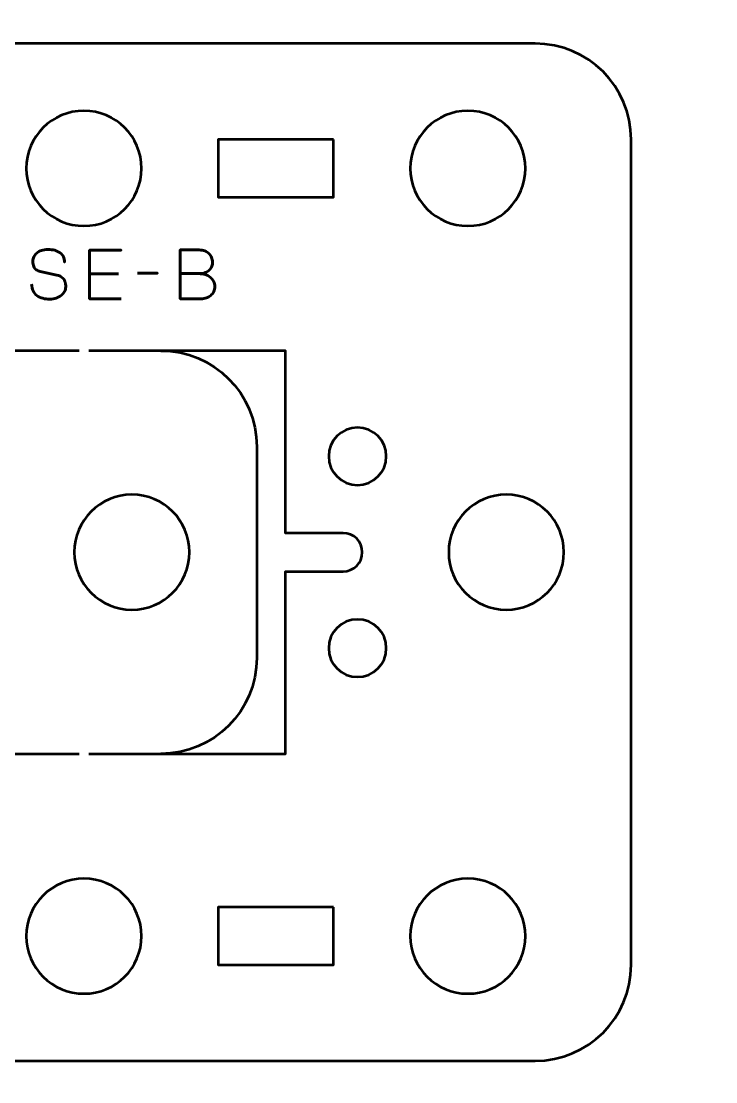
# Model space of a CAD drawing. Header units: centimetres. Extents: x -21 to 0, y -29.7 to 0.
# Drawn here: x -7.83 to -4.21, y -24.31 to -18.78 of the extents above; entities that cross this region are included whole.
import ezdxf

# ---------------------------------------------------------------- set-up
doc = ezdxf.new("R2010")
doc.units = ezdxf.units.CM
doc.header["$MEASUREMENT"] = 0
doc.layers.add('Layer 1', color=7, linetype='Continuous')

msp = doc.modelspace()

# ---------------------------------------------------------------- linework, layer by layer
at = {"layer": 'Layer 1', "color": 22, "lineweight": 53}
msp.add_open_spline([(-21.00003, -29.19995), (-21.00003, -29.19995), (-21.00003, -0.49992), (-21.00003, -0.49992), (-21.00003, -0.49992), (-21.00003, -0.22295), (-20.77694, 0.00004), (-20.49994, 0.00004), (-20.49994, 0.00004), (-20.49994, 0.00004), (-0.50008, 0.00004), (-0.50008, 0.00004), (-0.50008, 0.00004), (-0.22294, 0.00004), (0.00002, -0.22295), (0.00002, -0.49992), (0.00002, -0.49992), (0.00002, -0.49992), (0.00002, -29.19995), (0.00002, -29.19995), (0.00002, -29.19995), (0.00002, -29.47695), (-0.22294, -29.70004), (-0.50008, -29.70004), (-0.50008, -29.70004), (-0.50008, -29.70004), (-20.49994, -29.70004), (-20.49994, -29.70004), (-20.49994, -29.70004), (-20.77694, -29.70004), (-21.00003, -29.47695), (-21.00003, -29.19995)], degree=3, knots=[0, 0, 0, 0, 0.125, 0.125, 0.125, 0.125, 0.25, 0.25, 0.25, 0.25, 0.375, 0.375, 0.375, 0.375, 0.5, 0.5, 0.5, 0.5, 0.625, 0.625, 0.625, 0.625, 0.75, 0.75, 0.75, 0.75, 0.875, 0.875, 0.875, 0.875, 1, 1, 1, 1], dxfattribs=at)
at = {"layer": 'Layer 1', "color": 2, "lineweight": 53}
msp.add_open_spline([(-5.1501, -18.89998), (-4.8731, -18.89998), (-4.65, -19.12307), (-4.65, -19.40007), (-4.65, -19.40007), (-4.65, -19.40007), (-4.65, -23.69993), (-4.65, -23.69993), (-4.65, -23.69993), (-4.65, -23.97706), (-4.8731, -24.20002), (-5.1501, -24.20002), (-5.1501, -24.20002), (-7.91669, -24.20002), (-9.08331, -24.20002), (-11.8499, -24.20002), (-11.8499, -24.20002), (-12.1269, -24.20002), (-12.35, -23.97693), (-12.35, -23.69993), (-12.35, -23.69993), (-12.35, -23.69993), (-12.35, -19.40007), (-12.35, -19.40007), (-12.35, -19.40007), (-12.35, -19.12294), (-12.1269, -18.89998), (-11.8499, -18.89998), (-11.8499, -18.89998), (-9.08331, -18.89998), (-7.91669, -18.89998), (-5.1501, -18.89998)], degree=3, knots=[0, 0, 0, 0, 0.125, 0.125, 0.125, 0.125, 0.25, 0.25, 0.25, 0.25, 0.375, 0.375, 0.375, 0.375, 0.5, 0.5, 0.5, 0.5, 0.625, 0.625, 0.625, 0.625, 0.75, 0.75, 0.75, 0.75, 0.875, 0.875, 0.875, 0.875, 1, 1, 1, 1], dxfattribs=at)
at = {"layer": 'Layer 1', "lineweight": 53}
for points in [[(-7.49991, -19.25001), (-7.33428, -19.25001), (-7.1999, -19.38433), (-7.1999, -19.55), (-7.1999, -19.55), (-7.1999, -19.71563), (-7.33428, -19.85), (-7.49991, -19.85), (-7.49991, -19.85), (-7.66568, -19.85), (-7.79991, -19.71563), (-7.79991, -19.55), (-7.79991, -19.55), (-7.79991, -19.38433), (-7.66568, -19.25001), (-7.49991, -19.25001)], [(-5.50009, -19.85001), (-5.66572, -19.85001), (-5.8001, -19.71578), (-5.8001, -19.55), (-5.8001, -19.55), (-5.8001, -19.38434), (-5.66572, -19.25), (-5.50009, -19.25), (-5.50009, -19.25), (-5.33432, -19.25), (-5.20009, -19.38434), (-5.20009, -19.55), (-5.20009, -19.55), (-5.20009, -19.71578), (-5.33432, -19.85001), (-5.50009, -19.85001)], [(-6.20005, -19.40007), (-6.20005, -19.40007), (-6.20005, -19.70008), (-6.20005, -19.70008), (-6.20005, -19.70008), (-6.20005, -19.70008), (-6.80004, -19.70008), (-6.80004, -19.70008), (-6.80004, -19.70008), (-6.80004, -19.70008), (-6.80004, -19.40007), (-6.80004, -19.40007), (-6.80004, -19.40007), (-6.80004, -19.40007), (-6.20005, -19.40007), (-6.20005, -19.40007)], [(-7.25003, -21.84999), (-7.4158, -21.84999), (-7.55003, -21.71567), (-7.55003, -21.55), (-7.55003, -21.55), (-7.55003, -21.38437), (-7.4158, -21.25), (-7.25003, -21.25), (-7.25003, -21.25), (-7.08437, -21.25), (-6.95003, -21.38437), (-6.95003, -21.55), (-6.95003, -21.55), (-6.95003, -21.71567), (-7.08437, -21.84999), (-7.25003, -21.84999)], [(-5.30009, -21.85001), (-5.46572, -21.85001), (-5.6001, -21.71578), (-5.6001, -21.55), (-5.6001, -21.55), (-5.6001, -21.38434), (-5.46572, -21.25), (-5.30009, -21.25), (-5.30009, -21.25), (-5.13432, -21.25), (-5.00009, -21.38434), (-5.00009, -21.55), (-5.00009, -21.55), (-5.00009, -21.71578), (-5.13432, -21.85001), (-5.30009, -21.85001)], [(-5.30009, -21.85001), (-5.46572, -21.85001), (-5.6001, -21.71578), (-5.6001, -21.55), (-5.6001, -21.55), (-5.6001, -21.38434), (-5.46572, -21.25), (-5.30009, -21.25), (-5.30009, -21.25), (-5.13432, -21.25), (-5.00009, -21.38434), (-5.00009, -21.55), (-5.00009, -21.55), (-5.00009, -21.71578), (-5.13432, -21.85001), (-5.30009, -21.85001)], [(-7.49991, -23.25001), (-7.33428, -23.25001), (-7.1999, -23.38433), (-7.1999, -23.55), (-7.1999, -23.55), (-7.1999, -23.71563), (-7.33428, -23.85), (-7.49991, -23.85), (-7.49991, -23.85), (-7.66568, -23.85), (-7.79991, -23.71563), (-7.79991, -23.55), (-7.79991, -23.55), (-7.79991, -23.38433), (-7.66568, -23.25001), (-7.49991, -23.25001)], [(-5.50009, -23.84999), (-5.66572, -23.84999), (-5.8001, -23.71567), (-5.8001, -23.55), (-5.8001, -23.55), (-5.8001, -23.38437), (-5.66572, -23.25), (-5.50009, -23.25), (-5.50009, -23.25), (-5.33432, -23.25), (-5.20009, -23.38437), (-5.20009, -23.55), (-5.20009, -23.55), (-5.20009, -23.71567), (-5.33432, -23.84999), (-5.50009, -23.84999)], [(-6.20005, -23.40007), (-6.20005, -23.40007), (-6.20005, -23.70008), (-6.20005, -23.70008), (-6.20005, -23.70008), (-6.20005, -23.70008), (-6.80004, -23.70008), (-6.80004, -23.70008), (-6.80004, -23.70008), (-6.80004, -23.70008), (-6.80004, -23.40007), (-6.80004, -23.40007), (-6.80004, -23.40007), (-6.80004, -23.40007), (-6.20005, -23.40007), (-6.20005, -23.40007)]]:
    msp.add_open_spline(points, degree=3, knots=[0, 0, 0, 0, 0.25, 0.25, 0.25, 0.25, 0.5, 0.5, 0.5, 0.5, 0.75, 0.75, 0.75, 0.75, 1, 1, 1, 1], dxfattribs=at)
at = {"layer": 'Layer 1', "color": 30, "lineweight": 53}
for points, knots in [([(-7.77222, -20.15257), (-7.7721, -20.16663), (-7.76963, -20.17868), (-7.76469, -20.18873), (-7.76469, -20.18873), (-7.75981, -20.19873), (-7.75299, -20.2069), (-7.74441, -20.21325), (-7.74441, -20.21325), (-7.73577, -20.21954), (-7.72583, -20.22419), (-7.7146, -20.22719), (-7.7146, -20.22719), (-7.70343, -20.23013), (-7.69143, -20.2316), (-7.67873, -20.2316), (-7.67873, -20.2316), (-7.66592, -20.23154), (-7.65439, -20.22966), (-7.6441, -20.22607), (-7.6441, -20.22607), (-7.63387, -20.22248), (-7.62511, -20.21766), (-7.61776, -20.21161), (-7.61776, -20.21161), (-7.61047, -20.20555), (-7.60483, -20.19879), (-7.60083, -20.19126), (-7.60083, -20.19126), (-7.59683, -20.18374), (-7.59471, -20.17603), (-7.59442, -20.1681), (-7.59442, -20.1681), (-7.59407, -20.15769), (-7.59559, -20.14816), (-7.59895, -20.13958), (-7.59895, -20.13958), (-7.6023, -20.131), (-7.60747, -20.12382), (-7.61447, -20.11794), (-7.61447, -20.11794), (-7.62141, -20.11206), (-7.63017, -20.10795), (-7.64063, -20.10565), (-7.64063, -20.10565), (-7.64063, -20.10565), (-7.72706, -20.08696), (-7.72706, -20.08696), (-7.72706, -20.08696), (-7.73518, -20.08525), (-7.74217, -20.08237), (-7.74794, -20.07837), (-7.74794, -20.07837), (-7.7537, -20.07432), (-7.75817, -20.06873), (-7.76122, -20.06156), (-7.76122, -20.06156), (-7.76428, -20.05444), (-7.76587, -20.04539), (-7.76587, -20.03439), (-7.76587, -20.03439), (-7.76587, -20.02604), (-7.76416, -20.01816), (-7.7607, -20.01076), (-7.7607, -20.01076), (-7.75729, -20.00335), (-7.75223, -19.99682), (-7.74558, -19.99106), (-7.74558, -19.99106), (-7.73894, -19.98536), (-7.73071, -19.98089), (-7.72095, -19.97765), (-7.72095, -19.97765), (-7.71113, -19.97436), (-7.6999, -19.97271), (-7.6872, -19.97266), (-7.6872, -19.97266), (-7.67444, -19.97266), (-7.66274, -19.97413), (-7.65204, -19.97707), (-7.65204, -19.97707), (-7.6414, -19.98001), (-7.63217, -19.98424), (-7.6244, -19.98988), (-7.6244, -19.98988), (-7.61664, -19.99553), (-7.61065, -20.00247), (-7.60653, -20.01058), (-7.60653, -20.01058), (-7.60241, -20.01875), (-7.60047, -20.0281), (-7.60077, -20.03863), (-7.60077, -20.03863), (-7.60047, -20.0281), (-7.60241, -20.01875), (-7.60653, -20.01058), (-7.60653, -20.01058), (-7.61065, -20.00247), (-7.61664, -19.99553), (-7.6244, -19.98988), (-7.6244, -19.98988), (-7.63217, -19.98424), (-7.6414, -19.98001), (-7.65204, -19.97707), (-7.65204, -19.97707), (-7.66274, -19.97413), (-7.67444, -19.97266), (-7.6872, -19.97266), (-7.6872, -19.97266), (-7.6999, -19.97271), (-7.71113, -19.97436), (-7.72095, -19.97765), (-7.72095, -19.97765), (-7.73071, -19.98089), (-7.73894, -19.98536), (-7.74558, -19.99106), (-7.74558, -19.99106), (-7.75223, -19.99682), (-7.75729, -20.00335), (-7.7607, -20.01076), (-7.7607, -20.01076), (-7.76416, -20.01816), (-7.76587, -20.02604), (-7.76587, -20.03439), (-7.76587, -20.03439), (-7.76587, -20.04539), (-7.76434, -20.05444), (-7.7614, -20.0615), (-7.7614, -20.0615), (-7.7584, -20.06861), (-7.75399, -20.07414), (-7.74823, -20.0782), (-7.74823, -20.0782), (-7.74247, -20.08219), (-7.73541, -20.08513), (-7.72706, -20.08696), (-7.72706, -20.08696), (-7.72706, -20.08696), (-7.64063, -20.10565), (-7.64063, -20.10565), (-7.64063, -20.10565), (-7.62993, -20.10795), (-7.62111, -20.11206), (-7.61417, -20.11794), (-7.61417, -20.11794), (-7.60718, -20.12382), (-7.60206, -20.131), (-7.59877, -20.13958), (-7.59877, -20.13958), (-7.59554, -20.14816), (-7.59407, -20.15769), (-7.59442, -20.1681), (-7.59442, -20.1681), (-7.59471, -20.17603), (-7.59683, -20.18374), (-7.60083, -20.19126), (-7.60083, -20.19126), (-7.60483, -20.19879), (-7.61047, -20.20555), (-7.61776, -20.21161), (-7.61776, -20.21161), (-7.62511, -20.21766), (-7.63387, -20.22248), (-7.6441, -20.22607), (-7.6441, -20.22607), (-7.65439, -20.22966), (-7.66592, -20.23154), (-7.67873, -20.2316), (-7.67873, -20.2316), (-7.69143, -20.2316), (-7.70343, -20.23013), (-7.7146, -20.22719), (-7.7146, -20.22719), (-7.72583, -20.22419), (-7.73577, -20.21954), (-7.74441, -20.21325), (-7.74441, -20.21325), (-7.75299, -20.2069), (-7.75981, -20.19873), (-7.76469, -20.18873), (-7.76469, -20.18873), (-7.76963, -20.17868), (-7.7721, -20.16663), (-7.77222, -20.15257)], [0, 0, 0, 0, 0.0217391, 0.0217391, 0.0217391, 0.0217391, 0.0434783, 0.0434783, 0.0434783, 0.0434783, 0.0652174, 0.0652174, 0.0652174, 0.0652174, 0.0869565, 0.0869565, 0.0869565, 0.0869565, 0.1086957, 0.1086957, 0.1086957, 0.1086957, 0.1304348, 0.1304348, 0.1304348, 0.1304348, 0.1521739, 0.1521739, 0.1521739, 0.1521739, 0.173913, 0.173913, 0.173913, 0.173913, 0.1956522, 0.1956522, 0.1956522, 0.1956522, 0.2173913, 0.2173913, 0.2173913, 0.2173913, 0.2391304, 0.2391304, 0.2391304, 0.2391304, 0.2608696, 0.2608696, 0.2608696, 0.2608696, 0.2826087, 0.2826087, 0.2826087, 0.2826087, 0.3043478, 0.3043478, 0.3043478, 0.3043478, 0.326087, 0.326087, 0.326087, 0.326087, 0.3478261, 0.3478261, 0.3478261, 0.3478261, 0.3695652, 0.3695652, 0.3695652, 0.3695652, 0.3913043, 0.3913043, 0.3913043, 0.3913043, 0.4130435, 0.4130435, 0.4130435, 0.4130435, 0.4347826, 0.4347826, 0.4347826, 0.4347826, 0.4565217, 0.4565217, 0.4565217, 0.4565217, 0.4782609, 0.4782609, 0.4782609, 0.4782609, 0.5, 0.5, 0.5, 0.5, 0.5217391, 0.5217391, 0.5217391, 0.5217391, 0.5434783, 0.5434783, 0.5434783, 0.5434783, 0.5652174, 0.5652174, 0.5652174, 0.5652174, 0.5869565, 0.5869565, 0.5869565, 0.5869565, 0.6086957, 0.6086957, 0.6086957, 0.6086957, 0.6304348, 0.6304348, 0.6304348, 0.6304348, 0.6521739, 0.6521739, 0.6521739, 0.6521739, 0.673913, 0.673913, 0.673913, 0.673913, 0.6956522, 0.6956522, 0.6956522, 0.6956522, 0.7173913, 0.7173913, 0.7173913, 0.7173913, 0.7391304, 0.7391304, 0.7391304, 0.7391304, 0.7608696, 0.7608696, 0.7608696, 0.7608696, 0.7826087, 0.7826087, 0.7826087, 0.7826087, 0.8043478, 0.8043478, 0.8043478, 0.8043478, 0.826087, 0.826087, 0.826087, 0.826087, 0.8478261, 0.8478261, 0.8478261, 0.8478261, 0.8695652, 0.8695652, 0.8695652, 0.8695652, 0.8913043, 0.8913043, 0.8913043, 0.8913043, 0.9130435, 0.9130435, 0.9130435, 0.9130435, 0.9347826, 0.9347826, 0.9347826, 0.9347826, 0.9565217, 0.9565217, 0.9565217, 0.9565217, 0.9782609, 0.9782609, 0.9782609, 0.9782609, 1, 1, 1, 1]), ([(-7.30619, -20.22948), (-7.30619, -20.22948), (-7.47059, -20.22948), (-7.47059, -20.22948), (-7.47059, -20.22948), (-7.47059, -20.22948), (-7.47059, -19.97654), (-7.47059, -19.97654), (-7.47059, -19.97654), (-7.47059, -19.97654), (-7.30619, -19.97654), (-7.30619, -19.97654), (-7.30619, -19.97654), (-7.30619, -19.97654), (-7.47059, -19.97654), (-7.47059, -19.97654), (-7.47059, -19.97654), (-7.47059, -19.97654), (-7.47059, -20.22948), (-7.47059, -20.22948), (-7.47059, -20.22948), (-7.47059, -20.22948), (-7.30619, -20.22948), (-7.30619, -20.22948)], [0, 0, 0, 0, 0.1666667, 0.1666667, 0.1666667, 0.1666667, 0.3333333, 0.3333333, 0.3333333, 0.3333333, 0.5, 0.5, 0.5, 0.5, 0.6666667, 0.6666667, 0.6666667, 0.6666667, 0.8333333, 0.8333333, 0.8333333, 0.8333333, 1, 1, 1, 1]), ([(-6.99857, -20.0986), (-6.99857, -20.0986), (-6.90085, -20.0986), (-6.90085, -20.0986), (-6.90085, -20.0986), (-6.88815, -20.09854), (-6.87733, -20.09678), (-6.86822, -20.09331), (-6.86822, -20.09331), (-6.85916, -20.0899), (-6.85181, -20.08525), (-6.84611, -20.07943), (-6.84611, -20.07943), (-6.84041, -20.07361), (-6.83629, -20.06702), (-6.8337, -20.05973), (-6.8337, -20.05973), (-6.83118, -20.0525), (-6.83, -20.04498), (-6.83029, -20.03721), (-6.83029, -20.03721), (-6.83065, -20.02945), (-6.83229, -20.02193), (-6.83523, -20.01458), (-6.83523, -20.01458), (-6.83811, -20.00723), (-6.84246, -20.00058), (-6.84817, -19.99465), (-6.84817, -19.99465), (-6.85387, -19.98871), (-6.86099, -19.984), (-6.86963, -19.98053), (-6.86963, -19.98053), (-6.87827, -19.97701), (-6.88844, -19.97518), (-6.90014, -19.97513), (-6.90014, -19.97513), (-6.90014, -19.97513), (-6.99857, -19.97513), (-6.99857, -19.97513), (-6.99857, -19.97513), (-6.99857, -19.97513), (-6.99857, -20.22948), (-6.99857, -20.22948), (-6.99857, -20.22948), (-6.99857, -20.22948), (-6.89027, -20.22948), (-6.89027, -20.22948), (-6.89027, -20.22948), (-6.88015, -20.22948), (-6.87075, -20.22801), (-6.86204, -20.22513), (-6.86204, -20.22513), (-6.85334, -20.22219), (-6.84576, -20.21801), (-6.83917, -20.21243), (-6.83917, -20.21243), (-6.83265, -20.2069), (-6.82753, -20.2002), (-6.82388, -20.19226), (-6.82388, -20.19226), (-6.82024, -20.18432), (-6.81836, -20.17533), (-6.8183, -20.16527), (-6.8183, -20.16527), (-6.81853, -20.15516), (-6.82065, -20.14605), (-6.82471, -20.13787), (-6.82471, -20.13787), (-6.82876, -20.1297), (-6.83441, -20.12271), (-6.8417, -20.11683), (-6.8417, -20.11683), (-6.84899, -20.111), (-6.85769, -20.10648), (-6.86769, -20.10336), (-6.86769, -20.10336), (-6.87768, -20.10024), (-6.88874, -20.09866), (-6.90085, -20.0986), (-6.90085, -20.0986), (-6.88874, -20.09866), (-6.87768, -20.10024), (-6.86769, -20.10336), (-6.86769, -20.10336), (-6.85769, -20.10648), (-6.84899, -20.111), (-6.8417, -20.11683), (-6.8417, -20.11683), (-6.83441, -20.12271), (-6.82876, -20.1297), (-6.82471, -20.13787), (-6.82471, -20.13787), (-6.82065, -20.14605), (-6.81853, -20.15516), (-6.8183, -20.16527), (-6.8183, -20.16527), (-6.81836, -20.17533), (-6.82024, -20.18432), (-6.82388, -20.19226), (-6.82388, -20.19226), (-6.82753, -20.2002), (-6.83265, -20.2069), (-6.83917, -20.21243), (-6.83917, -20.21243), (-6.84576, -20.21801), (-6.85334, -20.22219), (-6.86204, -20.22513), (-6.86204, -20.22513), (-6.87075, -20.22801), (-6.88015, -20.22948), (-6.89027, -20.22948), (-6.89027, -20.22948), (-6.89027, -20.22948), (-6.99857, -20.22948), (-6.99857, -20.22948), (-6.99857, -20.22948), (-6.99857, -20.22948), (-6.99857, -19.97513), (-6.99857, -19.97513), (-6.99857, -19.97513), (-6.99857, -19.97513), (-6.90014, -19.97513), (-6.90014, -19.97513), (-6.90014, -19.97513), (-6.88844, -19.97518), (-6.87827, -19.97701), (-6.86963, -19.98053), (-6.86963, -19.98053), (-6.86099, -19.984), (-6.85387, -19.98871), (-6.84817, -19.99465), (-6.84817, -19.99465), (-6.84246, -20.00058), (-6.83811, -20.00723), (-6.83523, -20.01458), (-6.83523, -20.01458), (-6.83229, -20.02193), (-6.83065, -20.02945), (-6.83029, -20.03721), (-6.83029, -20.03721), (-6.83, -20.04498), (-6.83118, -20.0525), (-6.8337, -20.05973), (-6.8337, -20.05973), (-6.83629, -20.06702), (-6.84041, -20.07361), (-6.84611, -20.07943), (-6.84611, -20.07943), (-6.85181, -20.08525), (-6.85916, -20.0899), (-6.86822, -20.09331), (-6.86822, -20.09331), (-6.87733, -20.09678), (-6.88815, -20.09854), (-6.90085, -20.0986), (-6.90085, -20.0986), (-6.90085, -20.0986), (-6.99857, -20.0986), (-6.99857, -20.0986)], [0, 0, 0, 0, 0.025, 0.025, 0.025, 0.025, 0.05, 0.05, 0.05, 0.05, 0.075, 0.075, 0.075, 0.075, 0.1, 0.1, 0.1, 0.1, 0.125, 0.125, 0.125, 0.125, 0.15, 0.15, 0.15, 0.15, 0.175, 0.175, 0.175, 0.175, 0.2, 0.2, 0.2, 0.2, 0.225, 0.225, 0.225, 0.225, 0.25, 0.25, 0.25, 0.25, 0.275, 0.275, 0.275, 0.275, 0.3, 0.3, 0.3, 0.3, 0.325, 0.325, 0.325, 0.325, 0.35, 0.35, 0.35, 0.35, 0.375, 0.375, 0.375, 0.375, 0.4, 0.4, 0.4, 0.4, 0.425, 0.425, 0.425, 0.425, 0.45, 0.45, 0.45, 0.45, 0.475, 0.475, 0.475, 0.475, 0.5, 0.5, 0.5, 0.5, 0.525, 0.525, 0.525, 0.525, 0.55, 0.55, 0.55, 0.55, 0.575, 0.575, 0.575, 0.575, 0.6, 0.6, 0.6, 0.6, 0.625, 0.625, 0.625, 0.625, 0.65, 0.65, 0.65, 0.65, 0.675, 0.675, 0.675, 0.675, 0.7, 0.7, 0.7, 0.7, 0.725, 0.725, 0.725, 0.725, 0.75, 0.75, 0.75, 0.75, 0.775, 0.775, 0.775, 0.775, 0.8, 0.8, 0.8, 0.8, 0.825, 0.825, 0.825, 0.825, 0.85, 0.85, 0.85, 0.85, 0.875, 0.875, 0.875, 0.875, 0.9, 0.9, 0.9, 0.9, 0.925, 0.925, 0.925, 0.925, 0.95, 0.95, 0.95, 0.95, 0.975, 0.975, 0.975, 0.975, 1, 1, 1, 1]), ([(-7.32031, -20.0993), (-7.32031, -20.0993), (-7.47059, -20.0993), (-7.47059, -20.0993), (-7.47059, -20.0993), (-7.47059, -20.0993), (-7.32031, -20.0993), (-7.32031, -20.0993)], [0, 0, 0, 0, 0.5, 0.5, 0.5, 0.5, 1, 1, 1, 1]), ([(-7.22012, -20.09648), (-7.22012, -20.09648), (-7.11746, -20.09648), (-7.11746, -20.09648), (-7.11746, -20.09648), (-7.11746, -20.09648), (-7.22012, -20.09648), (-7.22012, -20.09648)], [0, 0, 0, 0, 0.5, 0.5, 0.5, 0.5, 1, 1, 1, 1])]:
    msp.add_open_spline(points, degree=3, knots=knots, dxfattribs=at)
at = {"layer": 'Layer 1', "color": 250, "lineweight": 53}
for points in [[(-7.525, -20.50002), (-7.525, -20.50002), (-9.475, -20.50002), (-9.475, -20.50002)], [(-9.475, -22.6), (-9.475, -22.6), (-7.525, -22.6), (-7.525, -22.6)]]:
    msp.add_open_spline(points, degree=3, dxfattribs=at)
for points, knots in [([(-7.475, -22.6), (-7.475, -22.6), (-6.45, -22.6), (-6.45, -22.6), (-6.45, -22.6), (-6.45, -22.6), (-6.45, -21.64998), (-6.45, -21.64998), (-6.45, -21.64998), (-6.45, -21.64998), (-6.14995, -21.64998), (-6.14995, -21.64998), (-6.14995, -21.64998), (-6.09474, -21.64998), (-6.04995, -21.60519), (-6.04995, -21.54998), (-6.04995, -21.54998), (-6.04995, -21.49477), (-6.09474, -21.44998), (-6.14995, -21.44998), (-6.14995, -21.44998), (-6.14995, -21.44998), (-6.45, -21.44998), (-6.45, -21.44998), (-6.45, -21.44998), (-6.45, -21.44998), (-6.45, -20.50001), (-6.45, -20.50001), (-6.45, -20.50001), (-6.45, -20.50001), (-7.475, -20.50002), (-7.475, -20.50002)], [0, 0, 0, 0, 0.125, 0.125, 0.125, 0.125, 0.25, 0.25, 0.25, 0.25, 0.375, 0.375, 0.375, 0.375, 0.5, 0.5, 0.5, 0.5, 0.625, 0.625, 0.625, 0.625, 0.75, 0.75, 0.75, 0.75, 0.875, 0.875, 0.875, 0.875, 1, 1, 1, 1]), ([(-7.1001, -20.49998), (-6.8231, -20.49998), (-6.6, -20.72307), (-6.6, -21.00007), (-6.6, -21.00007), (-6.6, -21.00007), (-6.6, -22.09993), (-6.6, -22.09993), (-6.6, -22.09993), (-6.6, -22.37706), (-6.8231, -22.60002), (-7.1001, -22.60002)], [0, 0, 0, 0, 0.3333333, 0.3333333, 0.3333333, 0.3333333, 0.6666667, 0.6666667, 0.6666667, 0.6666667, 1, 1, 1, 1]), ([(-6.07495, -21.19998), (-6.15757, -21.19998), (-6.22495, -21.13259), (-6.22495, -21.04998), (-6.22495, -21.04998), (-6.22495, -20.96737), (-6.15757, -20.89998), (-6.07495, -20.89998), (-6.07495, -20.89998), (-5.99233, -20.89998), (-5.92495, -20.96737), (-5.92495, -21.04998), (-5.92495, -21.04998), (-5.92495, -21.13259), (-5.99233, -21.19998), (-6.07495, -21.19998)], [0, 0, 0, 0, 0.25, 0.25, 0.25, 0.25, 0.5, 0.5, 0.5, 0.5, 0.75, 0.75, 0.75, 0.75, 1, 1, 1, 1]), ([(-6.07495, -21.19998), (-6.15757, -21.19998), (-6.22495, -21.13259), (-6.22495, -21.04998), (-6.22495, -21.04998), (-6.22495, -20.96737), (-6.15757, -20.89998), (-6.07495, -20.89998), (-6.07495, -20.89998), (-5.99233, -20.89998), (-5.92495, -20.96737), (-5.92495, -21.04998), (-5.92495, -21.04998), (-5.92495, -21.13259), (-5.99233, -21.19998), (-6.07495, -21.19998)], [0, 0, 0, 0, 0.25, 0.25, 0.25, 0.25, 0.5, 0.5, 0.5, 0.5, 0.75, 0.75, 0.75, 0.75, 1, 1, 1, 1]), ([(-6.07495, -22.19998), (-6.15757, -22.19998), (-6.22495, -22.13259), (-6.22495, -22.04997), (-6.22495, -22.04997), (-6.22495, -21.96737), (-6.15757, -21.89998), (-6.07495, -21.89998), (-6.07495, -21.89998), (-5.99233, -21.89998), (-5.92495, -21.96737), (-5.92495, -22.04997), (-5.92495, -22.04997), (-5.92495, -22.13259), (-5.99233, -22.19998), (-6.07495, -22.19998)], [0, 0, 0, 0, 0.25, 0.25, 0.25, 0.25, 0.5, 0.5, 0.5, 0.5, 0.75, 0.75, 0.75, 0.75, 1, 1, 1, 1]), ([(-6.07495, -22.19998), (-6.15757, -22.19998), (-6.22495, -22.13259), (-6.22495, -22.04997), (-6.22495, -22.04997), (-6.22495, -21.96737), (-6.15757, -21.89998), (-6.07495, -21.89998), (-6.07495, -21.89998), (-5.99233, -21.89998), (-5.92495, -21.96737), (-5.92495, -22.04997), (-5.92495, -22.04997), (-5.92495, -22.13259), (-5.99233, -22.19998), (-6.07495, -22.19998)], [0, 0, 0, 0, 0.25, 0.25, 0.25, 0.25, 0.5, 0.5, 0.5, 0.5, 0.75, 0.75, 0.75, 0.75, 1, 1, 1, 1])]:
    msp.add_open_spline(points, degree=3, knots=knots, dxfattribs=at)

doc.saveas('drawing.dxf')
